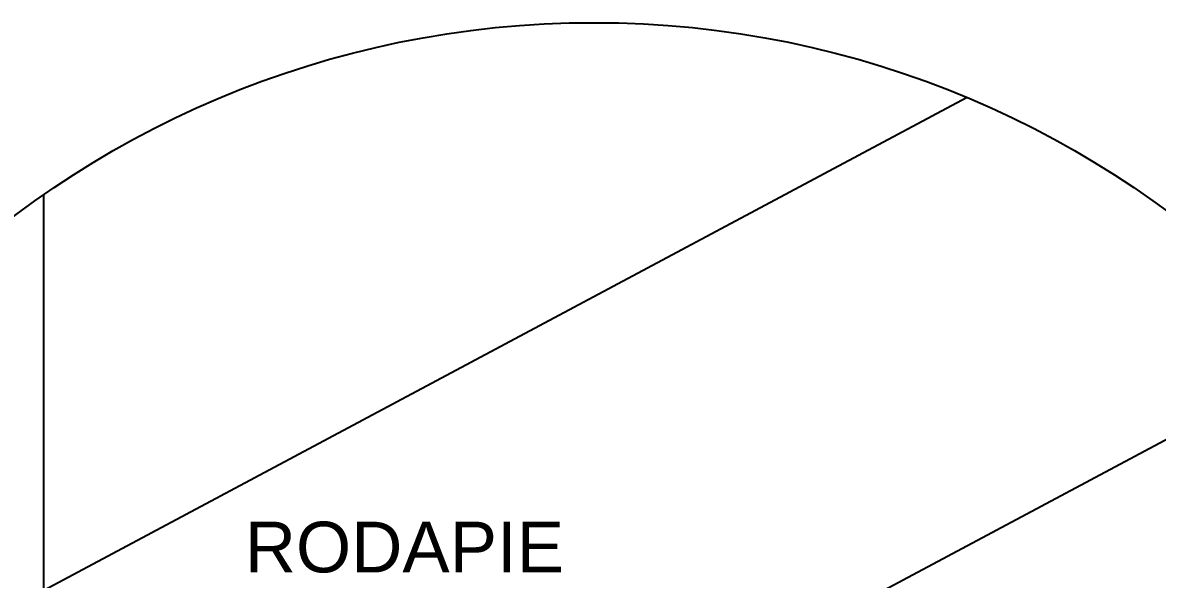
# Model space of a CAD drawing. Header units: millimetres. Extents: x 441156 to 441876, y 4514765 to 4515211.
# Drawn here: x 441594.144 to 441596.436, y 4515149.212 to 4515150.337 of the extents above; entities that cross this region are included whole.
import ezdxf

# ---------------------------------------------------------------- set-up
doc = ezdxf.new("R2010")
doc.units = ezdxf.units.MM
doc.layers.add('01_textos', color=7, linetype='Continuous')
doc.layers.add('Cornice', color=7, linetype='Continuous')
doc.styles.add('NIEVES2', font='sanss___.ttf')

msp = doc.modelspace()

# ---------------------------------------------------------------- linework, layer by layer
at = {"layer": 'Cornice', "color": 254}
for p, q in [((441594.18670978, 4515149.19007327), (441596.05049854, 4515150.18592651)), ((441594.18670978, 4515146.78343625), (441594.18670978, 4515149.98955403)), ((441594.29597323, 4515148.34203182), (441596.77123624, 4515149.66460591))]:
    msp.add_line(p, q, dxfattribs=at)
msp.add_circle((441595.29785073, 4515148.38649514), 1.95049532, dxfattribs=at)

# ---------------------------------------------------------------- texts
at = {"layer": '01_textos', "style": 'NIEVES2'}
msp.add_text('RODAPIE', height=0.102561165, dxfattribs=at).set_placement((441594.59257217, 4515149.22574791))

doc.saveas('drawing.dxf')
